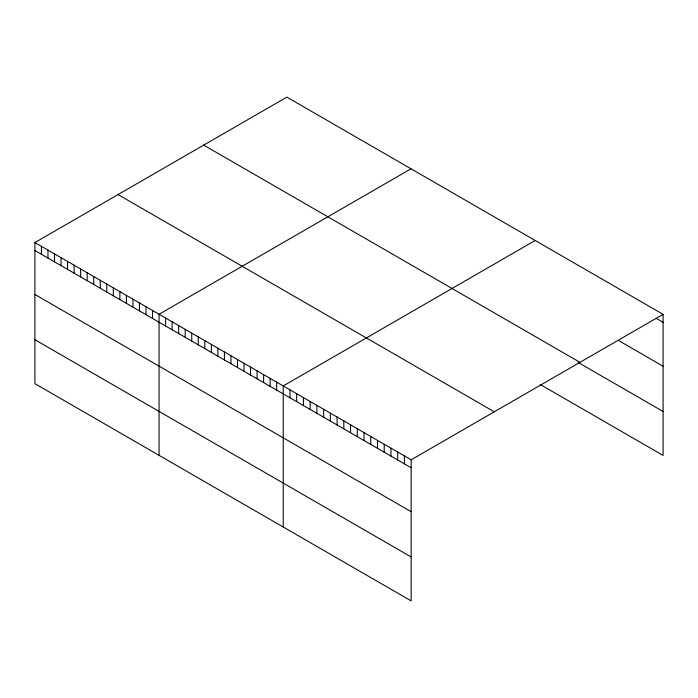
<?xml version="1.0" encoding="UTF-8"?>
<svg xmlns="http://www.w3.org/2000/svg" width="698" height="698" viewBox="0 0 698 698"><rect width="100%" height="100%" fill="white"/><g stroke="black" fill="none" stroke-linecap="round" stroke-linejoin="round"><path stroke-width="1.05" d="M34.9 242.572L411.157 459.799L411.157 600.882L34.9 383.656L34.9 242.572L286.843 97.118L663.1 314.344L663.1 455.428L540.226 384.485M411.009 168.803L159.065 314.257L159.065 455.34M535.174 240.487L283.231 385.942L283.231 527.025M411.157 459.799L663.1 314.344M656.364 318.41L663.1 322.293M618.498 340.476L663.1 366.232M203.703 145.114L579.959 362.341M578.092 362.419L663.1 411.497M118.041 194.576L494.297 411.803M34.9 250.53L411.157 467.756M34.9 294.46L411.157 511.686M34.9 339.725L411.157 556.952M404.421 455.916L404.421 463.873M397.686 452.025L397.686 459.982M390.959 448.142L390.959 456.091M384.223 444.251L384.223 452.208M377.487 440.368L377.487 448.317M370.751 436.477L370.751 444.434M364.024 432.594L364.024 440.543M357.289 428.703L357.289 436.66M350.553 424.82L350.553 432.769M343.826 420.929L343.826 428.886M337.09 417.046L337.09 424.995M330.355 413.155L330.355 421.112M323.628 409.272L323.628 417.221M316.892 405.381L316.892 413.338M310.156 401.49L310.156 409.447M303.429 397.607L303.429 405.564M296.694 393.716L296.694 401.673M289.958 389.833L289.958 397.79M276.696 382.172L276.696 390.13M270.161 378.403L270.161 386.352M263.626 374.625L263.626 382.583M257.091 370.856L257.091 378.805M250.556 367.078L250.556 375.035M244.021 363.309L244.021 371.257M237.486 359.531L237.486 367.488M230.951 355.762L230.951 363.719M224.416 351.993L224.416 359.941M217.881 348.215L217.881 356.172M211.346 344.446L211.346 352.394M204.811 340.668L204.811 348.625M198.276 336.898L198.276 344.856M191.741 333.121L191.741 341.078M185.206 329.351L185.206 337.309M178.671 325.582L178.671 333.531M172.136 321.804L172.136 329.761M165.601 318.035L165.601 325.983M152.53 310.488L152.53 318.445M145.995 306.71L145.995 314.667M139.46 302.941L139.46 310.898M132.925 299.172L132.925 307.12M126.39 295.394L126.39 303.351M119.855 291.624L119.855 299.573M113.32 287.846L113.32 295.804M106.785 284.077L106.785 292.034M100.25 280.299L100.25 288.257M93.715 276.53L93.715 284.487M87.18 272.761L87.18 280.709M80.645 268.983L80.645 276.94M74.11 265.214L74.11 273.162M67.575 261.436L67.575 269.393M61.04 257.667L61.04 265.624M54.505 253.889L54.505 261.846M47.97 250.12L47.97 258.077M41.435 246.35L41.435 254.299"/></g></svg>
